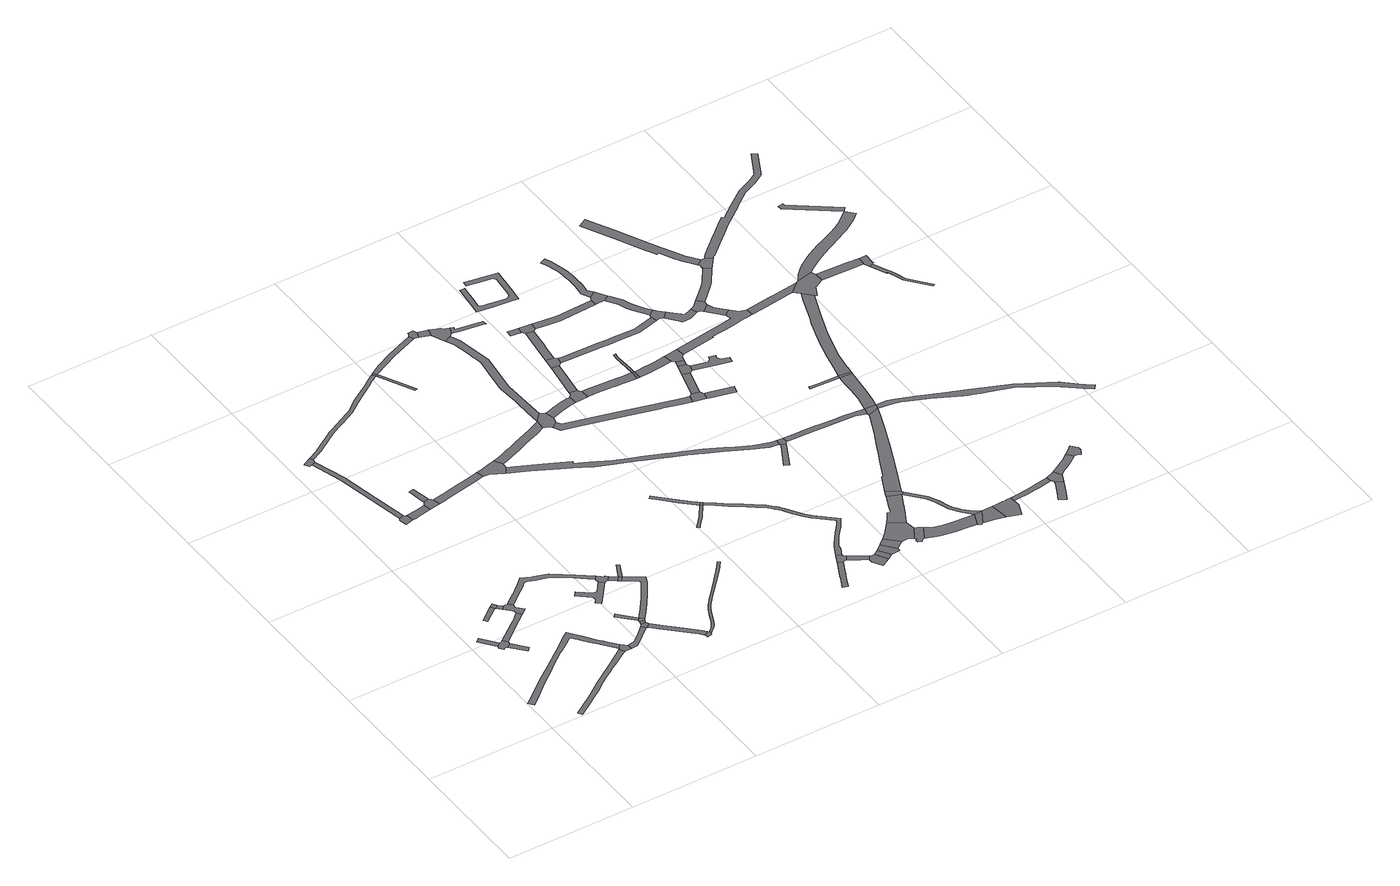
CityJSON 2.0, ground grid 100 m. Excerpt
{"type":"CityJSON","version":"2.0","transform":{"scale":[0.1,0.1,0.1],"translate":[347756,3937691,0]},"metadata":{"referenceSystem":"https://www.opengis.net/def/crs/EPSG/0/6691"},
"CityObjects":{
"road1":{"type":"Road","attributes":{"RoadStructureAttribute.sectionType":"1"},"geometry":[{"type":"MultiSurface","lod":"1","boundaries":[[[0,1,2,3,4]]]}]},
"road2":{"type":"Road","geometry":[{"type":"MultiSurface","lod":"1","boundaries":[[[5,0,4,6,7,8,9,10,11,12,13]]]}]},
"road3":{"type":"Road","attributes":{"RoadStructureAttribute.sectionType":"1"},"geometry":[{"type":"MultiSurface","lod":"1","boundaries":[[[10,14,15,11]]]}]},
"road4":{"type":"Road","attributes":{"RoadStructureAttribute.sectionType":"1"},"geometry":[{"type":"MultiSurface","lod":"1","boundaries":[[[16,17,18,19,20,21,22,23,24,25,26,27,28,29,30,31,32,33,34,35,36,37,38,39,40,41,42,43,44,45,46,47]]]}]},
"road5":{"type":"Road","attributes":{"RoadStructureAttribute.sectionType":"1"},"geometry":[{"type":"MultiSurface","lod":"1","boundaries":[[[48,49,50,51,52,53,54,55,56,57,58,59,60,61,62,63,64,65,66,67,68,69,70,71]]]}]},
"road6":{"type":"Road","attributes":{"RoadStructureAttribute.sectionType":"1"},"geometry":[{"type":"MultiSurface","lod":"1","boundaries":[[[72,73,74,75,76,77,13,12,78,79]]]}]},
"road7":{"type":"Road","attributes":{"RoadStructureAttribute.sectionType":"1"},"geometry":[{"type":"MultiSurface","lod":"1","boundaries":[[[80,81,82,83]]]}]},
"road8":{"type":"Road","geometry":[{"type":"MultiSurface","lod":"1","boundaries":[[[83,82,84,85,86]]]}]},
"road9":{"type":"Road","attributes":{"RoadStructureAttribute.sectionType":"1"},"geometry":[{"type":"MultiSurface","lod":"1","boundaries":[[[85,84,87,88]]]}]},
"road10":{"type":"Road","geometry":[{"type":"MultiSurface","lod":"1","boundaries":[[[89,90,91,92,93,94,88,87,95,96,97,98,99,72,79]]]}]},
"road11":{"type":"Road","geometry":[{"type":"MultiSurface","lod":"1","boundaries":[[[47,46,100,61,60,101,102,103,104,105]]]}]},
"road12":{"type":"Road","geometry":[{"type":"MultiSurface","lod":"1","boundaries":[[[106,107,108,109,110,111,112]]]}]},
"road13":{"type":"Road","attributes":{"RoadStructureAttribute.sectionType":"1"},"geometry":[{"type":"MultiSurface","lod":"1","boundaries":[[[110,113,114,115,116,117,118,111]]]}]},
"road14":{"type":"Road","geometry":[{"type":"MultiSurface","lod":"1","boundaries":[[[115,119,120,121,122,123,124,125,116]]]}]},
"road15":{"type":"Road","attributes":{"RoadStructureAttribute.sectionType":"1"},"geometry":[{"type":"MultiSurface","lod":"1","boundaries":[[[126,127,128,129,130,131,105,104,132,133]]]}]},
"road16":{"type":"Road","attributes":{"RoadStructureAttribute.sectionType":"1"},"geometry":[{"type":"MultiSurface","lod":"1","boundaries":[[[134,135,136,137,138,139,140,141,142,143,144,145,93,92,146,147,148,149,150,151,152,153,154,155,156,157]]]}]},
"road17":{"type":"Road","attributes":{"RoadStructureAttribute.sectionType":"1"},"geometry":[{"type":"MultiSurface","lod":"1","boundaries":[[[108,158,159,160,161,162,163,109]]]}]},
"road18":{"type":"Road","attributes":{"RoadStructureAttribute.sectionType":"1"},"geometry":[{"type":"MultiSurface","lod":"1","boundaries":[[[164,165,166,167]]]}]},
"road19":{"type":"Road","geometry":[{"type":"MultiSurface","lod":"1","boundaries":[[[168,169,170,171,172,126,133]]]}]},
"road20":{"type":"Road","attributes":{"RoadStructureAttribute.sectionType":"1"},"geometry":[{"type":"MultiSurface","lod":"1","boundaries":[[[171,170,173,174]]]}]},
"road21":{"type":"Road","attributes":{"RoadStructureAttribute.sectionType":"1"},"geometry":[{"type":"MultiSurface","lod":"1","boundaries":[[[175,176,177,178,179,180,181,182,183,184]]]}]},
"road22":{"type":"Road","geometry":[{"type":"MultiSurface","lod":"1","boundaries":[[[173,185,167,166,186,174]]]}]},
"road23":{"type":"Road","geometry":[{"type":"MultiSurface","lod":"1","boundaries":[[[187,188,189,161,160,190,191]]]}]},
"road24":{"type":"Road","attributes":{"RoadStructureAttribute.sectionType":"1"},"geometry":[{"type":"MultiSurface","lod":"1","boundaries":[[[192,193,189,188]]]}]},
"road25":{"type":"Road","attributes":{"RoadStructureAttribute.sectionType":"1"},"geometry":[{"type":"MultiSurface","lod":"1","boundaries":[[[194,195,196,197,198,199,200,201,202,203,204,205,206,207,208,209,210,169,168]]]}]},
"road26":{"type":"Road","geometry":[{"type":"MultiSurface","lod":"1","boundaries":[[[183,211,212,213,214,157,156,184]]]}]},
"road27":{"type":"Road","geometry":[{"type":"MultiSurface","lod":"1","boundaries":[[[215,216,217,218,219,204,203,220,221]]]}]},
"road28":{"type":"Road","attributes":{"RoadStructureAttribute.sectionType":"1"},"geometry":[{"type":"MultiSurface","lod":"1","boundaries":[[[222,223,224,225,226,227,228,229,230,231,167,185,232,233,234,235,236,237,238,239,240,241,242,243]]]}]},
"road29":{"type":"Road","attributes":{"RoadStructureAttribute.sectionType":"1"},"geometry":[{"type":"MultiSurface","lod":"1","boundaries":[[[244,245,212,211]]]}]},
"road30":{"type":"Road","geometry":[{"type":"MultiSurface","lod":"1","boundaries":[[[245,244,222,243]]]}]},
"road31":{"type":"Road","attributes":{"RoadStructureAttribute.sectionType":"1"},"geometry":[{"type":"MultiSurface","lod":"1","boundaries":[[[246,247,248,249,250,251,252,253,254,255,256,257,258,259,260,261,262,263,187,191]]]}]},
"road32":{"type":"Road","attributes":{"RoadStructureAttribute.sectionType":"1"},"geometry":[{"type":"MultiSurface","lod":"1","boundaries":[[[264,265,245,243]]]}]},
"road33":{"type":"Road","attributes":{"RoadStructureAttribute.sectionType":"1"},"geometry":[{"type":"MultiSurface","lod":"1","boundaries":[[[266,267,268,269,270,271,272,273,274,275,276,277,278,279,280,122,121,281,282,283,284,285,286,287,288,289,290,291,292,293,294,295,296,297,298,299]]]}]},
"road34":{"type":"Road","attributes":{"RoadStructureAttribute.sectionType":"1"},"geometry":[{"type":"MultiSurface","lod":"1","boundaries":[[[217,300,301,302,303,304,305,306,307,308,309,310,311,312,313,314,315,316,317,318,319,320,321,322,323,324,325,326,327,218]]]}]},
"road35":{"type":"Road","geometry":[{"type":"MultiSurface","lod":"1","boundaries":[[[328,329,330,252,251,331,332,333,334]]]}]},
"road36":{"type":"Road","geometry":[{"type":"MultiSurface","lod":"1","boundaries":[[[299,298,335,336]]]}]},
"road37":{"type":"Road","attributes":{"RoadStructureAttribute.sectionType":"1"},"geometry":[{"type":"MultiSurface","lod":"1","boundaries":[[[298,337,338,335]]]}]},
"road38":{"type":"Road","attributes":{"RoadStructureAttribute.sectionType":"1"},"geometry":[{"type":"MultiSurface","lod":"1","boundaries":[[[339,340,341,342,343,344,345,346,347,348,349,328,334,350,351,352,353,354,355,356,357,358]]]}]},
"road39":{"type":"Road","attributes":{"RoadStructureAttribute.sectionType":"1"},"geometry":[{"type":"MultiSurface","lod":"1","boundaries":[[[335,359,360,361,362,363,364,365,336]]]}]},
"road40":{"type":"Road","attributes":{"RoadStructureAttribute.sectionType":"1"},"geometry":[{"type":"MultiSurface","lod":"1","boundaries":[[[366,367,368,369,370,371,372,373,374,375,376,377,378]]]}]},
"road41":{"type":"Road","geometry":[{"type":"MultiSurface","lod":"1","boundaries":[[[379,380,381,382,383,384,385,339,358]]]}]},
"road42":{"type":"Road","geometry":[{"type":"MultiSurface","lod":"1","boundaries":[[[366,378,386,387]]]}]},
"road43":{"type":"Road","attributes":{"RoadStructureAttribute.sectionType":"1"},"geometry":[{"type":"MultiSurface","lod":"1","boundaries":[[[388,389,390,391,392,393,394,395,396,397,398,399,400,401,402,403,404]]]}]},
"road44":{"type":"Road","geometry":[{"type":"MultiSurface","lod":"1","boundaries":[[[361,405,406,407,408,409,362]]]}]},
"road45":{"type":"Road","attributes":{"RoadStructureAttribute.sectionType":"1"},"geometry":[{"type":"MultiSurface","lod":"1","boundaries":[[[385,410,411,412,413,414,415,416,417,418,419,420,421,422,423,424,425,426,427,428,429,430,339]]]}]},
"road46":{"type":"Road","attributes":{"RoadStructureAttribute.sectionType":"1"},"geometry":[{"type":"MultiSurface","lod":"1","boundaries":[[[431,432,433,434,435,436,437,438,439,440,441,442,443,444,445,446,447,448,449,450,333,332,451,452,453,454,455,456,457,458,459,460,461,462,463,464,465,466,467,468,469,470,471,472,473,474,475]]]}]},
"road47":{"type":"Road","attributes":{"RoadStructureAttribute.sectionType":"1"},"geometry":[{"type":"MultiSurface","lod":"1","boundaries":[[[476,477,478,479,480,481,482,483,484,485,486,487,488,489,490,491,492,493,494,495,496,497,498,499,500,501,502,503,504,505,387,386,378,506,507,508,509,510,386,511,512,513,514,515,516,517,518,519,520,521,522,523,524,525,526,527,528,529,530,531,532,533,534,535,536,537,538]]]}]},
"road48":{"type":"Road","attributes":{"RoadStructureAttribute.sectionType":"1"},"geometry":[{"type":"MultiSurface","lod":"1","boundaries":[[[539,540,541,542,543,544,384,383,545,546,547,548,549,550]]]}]},
"road49":{"type":"Road","attributes":{"RoadStructureAttribute.sectionType":"1"},"geometry":[{"type":"MultiSurface","lod":"1","boundaries":[[[551,552,553,406,405]]]}]},
"road50":{"type":"Road","geometry":[{"type":"MultiSurface","lod":"1","boundaries":[[[538,397,396,554,555,556,476]]]}]},
"road51":{"type":"Road","geometry":[{"type":"MultiSurface","lod":"1","boundaries":[[[557,558,559,560,561,552,551,418,417,562]]]}]},
"road52":{"type":"Road","attributes":{"RoadStructureAttribute.sectionType":"1"},"geometry":[{"type":"MultiSurface","lod":"1","boundaries":[[[563,564,565,566,567,568,569,555,554,570,571,572,573,574,575,576,577]]]}]},
"road53":{"type":"Road","geometry":[{"type":"MultiSurface","lod":"1","boundaries":[[[578,579,577,576,580,581,582,583]]]}]},
"road54":{"type":"Road","geometry":[{"type":"MultiSurface","lod":"1","boundaries":[[[549,584,585,586,587,588,589,550]]]}]},
"road55":{"type":"Road","attributes":{"RoadStructureAttribute.sectionType":"1"},"geometry":[{"type":"MultiSurface","lod":"1","boundaries":[[[590,578,583,591]]]}]},
"road56":{"type":"Road","attributes":{"RoadStructureAttribute.sectionType":"1"},"geometry":[{"type":"MultiSurface","lod":"1","boundaries":[[[592,593,594,595,596,597,382,381,598,599,600,601,602,603,604]]]}]},
"road57":{"type":"Road","attributes":{"RoadStructureAttribute.sectionType":"1"},"geometry":[{"type":"MultiSurface","lod":"1","boundaries":[[[605,606,607,608,609,610,611,557,562]]]}]},
"road58":{"type":"Road","attributes":{"RoadStructureAttribute.sectionType":"1"},"geometry":[{"type":"MultiSurface","lod":"1","boundaries":[[[612,588,587,613,614,615]]]}]},
"road59":{"type":"Road","geometry":[{"type":"MultiSurface","lod":"1","boundaries":[[[616,617,590,591,618,619]]]}]},
"road60":{"type":"Road","geometry":[{"type":"MultiSurface","lod":"1","boundaries":[[[620,621,622,615,614,623]]]}]},
"road61":{"type":"Road","attributes":{"RoadStructureAttribute.sectionType":"1"},"geometry":[{"type":"MultiSurface","lod":"1","boundaries":[[[624,625,626,627,628,629,630,631,616,619]]]}]},
"road62":{"type":"Road","attributes":{"RoadStructureAttribute.sectionType":"1"},"geometry":[{"type":"MultiSurface","lod":"1","boundaries":[[[632,633,634,635,636,637,638,639,640,641,642,643,644,645,646,647,586,585]]]}]},
"road63":{"type":"Road","geometry":[{"type":"MultiSurface","lod":"1","boundaries":[[[648,649,650,651,652,653]]]}]},
"road64":{"type":"Road","attributes":{"RoadStructureAttribute.sectionType":"1"},"geometry":[{"type":"MultiSurface","lod":"1","boundaries":[[[654,655,622,621,656,657,658,659]]]}]},
"road65":{"type":"Road","geometry":[{"type":"MultiSurface","lod":"1","boundaries":[[[660,661,662,663,664,665,666,667,668,669,628,627]]]}]},
"road66":{"type":"Road","geometry":[{"type":"MultiSurface","lod":"1","boundaries":[[[670,653,652,659,658,671]]]}]},
"road67":{"type":"Road","geometry":[{"type":"MultiSurface","lod":"1","boundaries":[[[672,673,674,664,663,675,676,677,678,679,680,681,682,683]]]}]},
"road68":{"type":"Road","geometry":[{"type":"MultiSurface","lod":"1","boundaries":[[[640,684,685,641]]]}]},
"road69":{"type":"Road","attributes":{"RoadStructureAttribute.sectionType":"1"},"geometry":[{"type":"MultiSurface","lod":"1","boundaries":[[[686,687,688,689,690,691]]]}]},
"road70":{"type":"Road","attributes":{"RoadStructureAttribute.sectionType":"1"},"geometry":[{"type":"MultiSurface","lod":"1","boundaries":[[[692,693,694,695,696,697,698,699,700,701,702,703,704,705,706,707,708,709,710,711,712,713,714,715,716,717,718,719,720]]]}]},
"road71":{"type":"Road","attributes":{"RoadStructureAttribute.sectionType":"1"},"geometry":[{"type":"MultiSurface","lod":"1","boundaries":[[[685,721,722,723,724,725,726,641]]]}]},
"road72":{"type":"Road","geometry":[{"type":"MultiSurface","lod":"1","boundaries":[[[727,728,729,730,592,604]]]}]},
"road73":{"type":"Road","geometry":[{"type":"MultiSurface","lod":"1","boundaries":[[[731,732,733,431,475,686,691]]]}]},
"road74":{"type":"Road","attributes":{"RoadStructureAttribute.sectionType":"1"},"geometry":[{"type":"MultiSurface","lod":"1","boundaries":[[[684,734,735,736,737,738,739,740,741,742,743,685]]]}]},
"road75":{"type":"Road","attributes":{"RoadStructureAttribute.sectionType":"1"},"geometry":[{"type":"MultiSurface","lod":"1","boundaries":[[[682,744,745,746,747,748,749,750,751,752,753,754,755,756,683]]]}]},
"road76":{"type":"Road","attributes":{"RoadStructureAttribute.sectionType":"1"},"geometry":[{"type":"MultiSurface","lod":"1","boundaries":[[[757,758,759,760,761,762,763,764,765,766,767,768,769,770,620,623]]]}]},
"road77":{"type":"Road","attributes":{"RoadStructureAttribute.sectionType":"1"},"geometry":[{"type":"MultiSurface","lod":"1","boundaries":[[[771,772,773,774,775,776,777,778,670,671]]]}]},
"road78":{"type":"Road","geometry":[{"type":"MultiSurface","lod":"1","boundaries":[[[779,780,781,782,783,784]]]}]},
"road79":{"type":"Road","attributes":{"RoadStructureAttribute.sectionType":"1"},"geometry":[{"type":"MultiSurface","lod":"1","boundaries":[[[785,730,729,786]]]}]},
"road80":{"type":"Road","attributes":{"RoadStructureAttribute.sectionType":"1"},"geometry":[{"type":"MultiSurface","lod":"1","boundaries":[[[784,783,787,788,789,790,791,792,793,666,665,794,795,796,797,798,784,799,800,801,802,803,804,805,806,807,751,808,809,810,811,812,813,814,815,816,817,779]]]}]},
"road81":{"type":"Road","attributes":{"RoadStructureAttribute.sectionType":"1"},"geometry":[{"type":"MultiSurface","lod":"1","boundaries":[[[818,819,820,821,822,823,728,727]]]}]},
"road82":{"type":"Road","geometry":[{"type":"MultiSurface","lod":"1","boundaries":[[[824,825,826,827,785,786]]]}]},
"road83":{"type":"Road","attributes":{"RoadStructureAttribute.sectionType":"1"},"geometry":[{"type":"MultiSurface","lod":"1","boundaries":[[[826,828,829,827]]]}]},
"road84":{"type":"Road","geometry":[{"type":"MultiSurface","lod":"1","boundaries":[[[830,739,738,829,828,831,832,833]]]}]},
"road85":{"type":"Road","geometry":[{"type":"MultiSurface","lod":"1","boundaries":[[[834,808,751,750,835]]]}]},
"road86":{"type":"Road","attributes":{"RoadStructureAttribute.sectionType":"1"},"geometry":[{"type":"MultiSurface","lod":"1","boundaries":[[[836,837,838,808,834]]]}]},
"road87":{"type":"Road","attributes":{"RoadStructureAttribute.sectionType":"1"},"geometry":[{"type":"MultiSurface","lod":"1","boundaries":[[[839,840,841,842,843,844,845,733,732,846,847,848,849,850,851,852,853,854,855]]]}]},
"road88":{"type":"Road","attributes":{"RoadStructureAttribute.sectionType":"1"},"geometry":[{"type":"MultiSurface","lod":"1","boundaries":[[[824,856,857,858,859,860,861,862,863,864,865,825]]]}]},
"road89":{"type":"Road","attributes":{"RoadStructureAttribute.sectionType":"1"},"geometry":[{"type":"MultiSurface","lod":"1","boundaries":[[[866,867,868,869,870,871,872,873,874,875,876,781,780,877,878,879,880,881,882,883]]]}]},
"road90":{"type":"Road","geometry":[{"type":"MultiSurface","lod":"1","boundaries":[[[884,885,886,775,774,887,888]]]}]},
"road91":{"type":"Road","attributes":{"RoadStructureAttribute.sectionType":"1"},"geometry":[{"type":"MultiSurface","lod":"1","boundaries":[[[889,890,891,892,893,894,895,896,886,885,897,898,899,900,901,902,903,904]]]}]},
"road92":{"type":"Road","attributes":{"RoadStructureAttribute.sectionType":"1"},"geometry":[{"type":"MultiSurface","lod":"1","boundaries":[[[887,905,906,907,908,909,910,911,912,913,914,915,916,888]]]}]},
"road93":{"type":"Road","geometry":[{"type":"MultiSurface","lod":"1","boundaries":[[[917,918,919,920,921,838,837,922,923,924,925]]]}]},
"road94":{"type":"Road","geometry":[{"type":"MultiSurface","lod":"1","boundaries":[[[926,911,910,764,763,927,928,929]]]}]},
"road95":{"type":"Road","attributes":{"RoadStructureAttribute.sectionType":"1"},"geometry":[{"type":"MultiSurface","lod":"1","boundaries":[[[928,930,931,932,933,934,935,936,929]]]}]},
"road96":{"type":"Road","geometry":[{"type":"MultiSurface","lod":"1","boundaries":[[[937,938,939,940,941,942,943,944,833,832,945,946,947,948,949,950,951,952,953,954]]]}]},
"road97":{"type":"Road","geometry":[{"type":"MultiSurface","lod":"1","boundaries":[[[955,855,854,866,883]]]}]},
"road98":{"type":"Road","attributes":{"RoadStructureAttribute.sectionType":"1"},"geometry":[{"type":"MultiSurface","lod":"1","boundaries":[[[956,957,958,959,960]]]}]},
"road99":{"type":"Road","attributes":{"RoadStructureAttribute.sectionType":"1"},"geometry":[{"type":"MultiSurface","lod":"1","boundaries":[[[961,962,963,964,965,917,925,966,967,968,969,970]]]}]},
"road100":{"type":"Road","geometry":[{"type":"MultiSurface","lod":"1","boundaries":[[[971,972,934,933,973,974,975,976,977]]]}]},
"road101":{"type":"Road","attributes":{"RoadStructureAttribute.sectionType":"1"},"geometry":[{"type":"MultiSurface","lod":"1","boundaries":[[[955,978,979,980,981,960,982,983,984,985,855]]]}]},
"road102":{"type":"Road","attributes":{"RoadStructureAttribute.sectionType":"1"},"geometry":[{"type":"MultiSurface","lod":"1","boundaries":[[[941,986,987,975,974,942]]]}]},
"road103":{"type":"Road","geometry":[{"type":"MultiSurface","lod":"1","boundaries":[[[988,956,960,981]]]}]},
"road104":{"type":"Road","attributes":{"RoadStructureAttribute.sectionType":"1"},"geometry":[{"type":"MultiSurface","lod":"1","boundaries":[[[989,990,991,992,993,994,995,996]]]}]},
"road105":{"type":"Road","geometry":[{"type":"MultiSurface","lod":"1","boundaries":[[[997,989,996,998,999,1000,1001,961,970]]]}]},
"road106":{"type":"Road","attributes":{"RoadStructureAttribute.sectionType":"1"},"geometry":[{"type":"MultiSurface","lod":"1","boundaries":[[[1002,1003,1004,1005,971,977,1006,1007,1008,1009,1010,1011,1012,1013,1014]]]}]},
"road107":{"type":"Road","attributes":{"RoadStructureAttribute.sectionType":"1"},"geometry":[{"type":"MultiSurface","lod":"1","boundaries":[[[1015,1016,1017,1018,1019,1020,1021,1022,1023,1024,1025,1026,1027,1028,1029,1030,1031,1032,1033,1034,1035,1036,1037,1038]]]}]},
"road108":{"type":"Road","attributes":{"RoadStructureAttribute.sectionType":"1"},"geometry":[{"type":"MultiSurface","lod":"1","boundaries":[[[1039,1040,1000,999,1041,1042,1043,1044,1045]]]}]},
"road109":{"type":"Road","attributes":{"RoadStructureAttribute.sectionType":"1"},"geometry":[{"type":"MultiSurface","lod":"1","boundaries":[[[1046,1047,1048,1049,1050,1051,1052,1053,1054,1055,1056,1057,1058,1059,1060,1061,1062,1063,1064,1065,1066,956,988]]]}]},
"road110":{"type":"Road","geometry":[{"type":"MultiSurface","lod":"1","boundaries":[[[1067,1068,1069,1070,1071,1015,1038,1072,1073,1002,1014]]]}]},
"road111":{"type":"Road","attributes":{"RoadStructureAttribute.sectionType":"1"},"geometry":[{"type":"MultiSurface","lod":"1","boundaries":[[[953,1074,1075,1076,1077,1078,1079,954]]]}]},
"road112":{"type":"Road","geometry":[{"type":"MultiSurface","lod":"1","boundaries":[[[1080,1081,1082,1083,1084,1085,1039,1045]]]}]},
"road113":{"type":"Road","attributes":{"RoadStructureAttribute.sectionType":"1"},"geometry":[{"type":"MultiSurface","lod":"1","boundaries":[[[883,1086,1087,1088,1089,1090,1091,1092,1093,1094,1095,1096,1097,1098,1099,1100,1101,1102,1103,1104,1105,1106,1107,1108,1109,1110,1111,955]]]}]},
"road114":{"type":"Road","geometry":[{"type":"MultiSurface","lod":"1","boundaries":[[[1076,1075,1053,1052,1112,1113,1114,1115,1116,1117,1118]]]}]},
"road115":{"type":"Road","attributes":{"RoadStructureAttribute.sectionType":"1"},"geometry":[{"type":"MultiSurface","lod":"1","boundaries":[[[1119,1120,1116,1115,1121,1122,1123,1124,1125,1126]]]}]},
"road116":{"type":"Road","attributes":{"RoadStructureAttribute.sectionType":"1"},"geometry":[{"type":"MultiSurface","lod":"1","boundaries":[[[1127,1128,1129,1130,1131,1132,1133,1134,1135,1136,1137,1138,1139,1140,1141,1142,1143,1144,1145,1146,1147,1148,1149,1150,1151,1152,1153,1154,1155,1156,1157,1158,1159,1160,1071,1070]]]}]},
"road117":{"type":"Road","attributes":{"RoadStructureAttribute.sectionType":"1"},"geometry":[{"type":"MultiSurface","lod":"1","boundaries":[[[1161,1162,1163,1164,1165,1166,1167,1168,1169,1170,1171,1172,1173,1174,1175,1176,1177,1178,1179,1180,1181,1118,1117,1182,1183,1184,1185,1186,1187,1188,1189,1190]]]}]},
"road118":{"type":"Road","geometry":[{"type":"MultiSurface","lod":"1","boundaries":[[[1125,1191,1192,1193,1194,1195,1196,1197,1198,1126]]]}]},
"road119":{"type":"Road","attributes":{"RoadStructureAttribute.sectionType":"1"},"geometry":[{"type":"MultiSurface","lod":"1","boundaries":[[[1191,1199,1200,1201,1202,1203,1204,1205,1206,1207,1208,1209,1192]]]}]},
"road120":{"type":"Road","attributes":{"RoadStructureAttribute.sectionType":"1"},"geometry":[{"type":"MultiSurface","lod":"1","boundaries":[[[1210,1211,1212,1213,1214,1215,1161]]]}]}
},
"vertices":[
[194,959,0],[106,1077,0],[105,1077,0],[74,1053,0],[164,933,0],
[208,958,0],[161,910,0],[185,881,0],[195,889,0],[198,892,0],[218,890,0],[250,916,0],[252,936,0],[225,971,0],
[313,782,0],[342,810,0],
[859,517,0],[815,571,0],[799,591,0],[768,628,0],[704,715,0],[671,758,0],[636,805,0],[595,775,0],[504,701,0],[444,654,0],[345,579,0],[201,470,0],[28,330,0],[6,313,0],[38,274,0],[116,342,0],[214,427,0],[338,526,0],[361,545,0],[485,644,0],[493,650,0],[496,652,0],[586,714,0],[611,732,0],[622,737,0],[629,738,0],[643,725,0],[718,629,0],[728,616,0],[735,607,0],[845,470,0],[875,501,0],
[364,83,0],[378,92,0],[391,101,0],[399,107,0],[476,159,0],[553,217,0],[619,262,0],[644,279,0],[698,315,0],[748,344,0],[806,382,0],[845,408,0],[863,418,0],[843,457,0],[814,437,0],[792,422,0],[783,416,0],[723,377,0],[586,284,0],[514,235,0],[406,158,0],[377,137,0],[233,42,0],[255,9,0],
[464,1164,0],[459,1157,0],[446,1144,0],[425,1124,0],[395,1101,0],[375,1085,0],[436,1085,0],[492,1130,0],
[233,1221,0],[254,1195,0],[370,1285,0],[351,1315,0],
[373,1280,0],[401,1304,0],[381,1335,0],
[409,1247,0],[433,1273,0],
[531,1161,0],[541,1169,0],[493,1216,0],[494,1246,0],[469,1277,0],[463,1272,0],[447,1212,0],[460,1198,0],[463,1195,0],[465,1190,0],[466,1178,0],
[846,459,0],[869,419,0],[879,419,0],[891,419,0],[917,420,0],[915,462,0],
[353,2364,0],[389,2371,0],[416,2377,0],[408,2440,0],[390,2449,0],[352,2443,0],[342,2424,0],
[335,2715,0],[273,3014,0],[194,3253,0],[161,3242,0],[234,3004,0],[295,2710,0],
[192,3259,0],[195,3270,0],[198,3284,0],[185,3310,0],[133,3282,0],[119,3275,0],[141,3242,0],
[1097,581,0],[1042,530,0],[988,481,0],[975,473,0],[967,468,0],[956,468,0],[969,423,0],[1124,552,0],
[1022,1289,0],[878,1390,0],[778,1423,0],[767,1428,0],[687,1463,0],[676,1451,0],[636,1413,0],[590,1372,0],[581,1365,0],[553,1345,0],[530,1326,0],[516,1315,0],[537,1280,0],[578,1313,0],[615,1341,0],[663,1383,0],[683,1403,0],[712,1408,0],[764,1386,0],[862,1358,0],[879,1346,0],[999,1261,0],[1112,1170,0],[1134,1198,0],
[437,2380,0],[501,2393,0],[577,2407,0],[565,2466,0],[506,2456,0],[492,2453,0],
[1022,790,0],[1003,766,0],[1116,645,0],[1135,664,0],
[1131,551,0],[1158,579,0],[1149,598,0],[1113,599,0],[1105,588,0],
[1154,622,0],[1118,628,0],
[1052,1058,0],[1022,1055,0],[925,1133,0],[897,1098,0],[994,1019,0],[998,990,0],[975,961,0],[1010,933,0],[1148,1108,0],[1114,1138,0],
[1167,638,0],[1120,640,0],
[651,2482,0],[625,2509,0],[586,2494,0],[601,2412,0],[662,2423,0],
[594,2649,0],[560,2643,0],
[1151,532,0],[1159,525,0],[1160,523,0],[1191,493,0],[1192,492,0],[1389,298,0],[1390,297,0],[1391,296,0],[1411,272,0],[1416,266,0],[1445,290,0],[1422,319,0],[1404,339,0],[1311,429,0],[1309,430,0],[1248,491,0],[1228,510,0],
[1175,1114,0],[1204,1151,0],[1186,1165,0],[1183,1159,0],
[1457,248,0],[1459,258,0],[1468,266,0],[1455,281,0],[1451,283,0],[1417,260,0],[1420,242,0],
[1255,1059,0],[1264,1053,0],[1268,1050,0],[1351,994,0],[1355,975,0],[1263,831,0],[1261,827,0],[1240,800,0],[1237,795,0],[1196,743,0],[1203,683,0],[1263,761,0],[1264,761,0],[1277,781,0],[1312,830,0],[1358,901,0],[1359,902,0],[1388,947,0],[1406,989,0],[1412,1005,0],[1365,1036,0],[1279,1095,0],
[1233,1075,0],[1257,1110,0],
[718,2434,0],[727,2435,0],[917,2473,0],[1001,2490,0],[1004,2491,0],[1071,2506,0],[1058,2565,0],[1047,2563,0],[993,2551,0],[958,2542,0],[935,2538,0],[919,2534,0],[887,2529,0],[823,2518,0],[740,2499,0],[703,2493,0],[687,2489,0],[664,2485,0],
[1335,1211,0],[1314,1224,0],
[989,3804,0],[922,3757,0],[866,3719,0],[798,3674,0],[769,3654,0],[743,3633,0],[683,3588,0],[571,3531,0],[568,3529,0],[555,3523,0],[466,3479,0],[442,3467,0],[441,3466,0],[274,3356,0],[265,3352,0],[269,3320,0],[278,3325,0],[279,3325,0],[287,3329,0],[303,3339,0],[457,3441,0],[533,3479,0],[571,3498,0],[579,3502,0],[695,3561,0],[781,3624,0],[861,3680,0],[873,3688,0],[931,3727,0],[938,3732,0],[989,3768,0],[1006,3779,0],[1043,3802,0],[1025,3827,0],
[1472,270,0],[1505,298,0],[1526,325,0],[1541,354,0],[1585,454,0],[1589,462,0],[1603,486,0],[1623,515,0],[1675,577,0],[1717,623,0],[1856,777,0],[1891,819,0],[1892,820,0],[1923,863,0],[1908,874,0],[1877,831,0],[1876,830,0],[1842,789,0],[1699,630,0],[1662,589,0],[1609,526,0],[1588,495,0],[1569,462,0],[1547,413,0],[1524,362,0],[1510,335,0],[1492,311,0],[1461,284,0],
[1223,2606,0],[1158,2589,0],[1098,2575,0],[1116,2500,0],[1217,2452,0],[1253,2503,0],[1256,2543,0],
[1058,3811,0],[1041,3837,0],
[1183,3529,0],[1202,3532,0],
[1698,2797,0],[1690,2793,0],[1627,2764,0],[1604,2753,0],[1455,2693,0],[1424,2680,0],[1394,2668,0],[1353,2652,0],[1326,2642,0],[1264,2619,0],[1242,2612,0],[1264,2545,0],[1287,2553,0],[1351,2577,0],[1394,2593,0],[1420,2603,0],[1451,2615,0],[1508,2639,0],[1632,2688,0],[1692,2717,0],
[1166,3863,0],[1269,3912,0],[1479,3995,0],[1458,4030,0],[1403,4008,0],[1253,3949,0],[1113,3882,0],
[2157,1472,0],[2142,1483,0],[2132,1492,0],[2052,1567,0],[1961,1663,0],[1910,1713,0],[1898,1701,0],[1890,1694,0],[1904,1681,0],[1941,1644,0],[2032,1547,0],[2124,1462,0],[2141,1450,0],
[1710,2711,0],[1740,2702,0],[1750,2686,0],[1798,2722,0],[1815,2769,0],[1793,2835,0],[1756,2860,0],
[2156,1439,0],[2172,1461,0],
[2512,168,0],[2523,193,0],[2552,255,0],[2563,278,0],[2571,294,0],[2580,314,0],[2589,331,0],[2619,390,0],[2626,407,0],[2588,425,0],[2580,408,0],[2554,355,0],[2541,328,0],[2525,293,0],[2516,272,0],[2516,271,0],[2475,185,0],
[1511,3985,0],[1529,4042,0],[1513,4068,0],[1473,4065,0],[1474,4055,0],
[1754,2902,0],[1739,3223,0],[1767,3429,0],[1779,3533,0],[1760,3642,0],[1758,3657,0],[1728,3807,0],[1697,3879,0],[1643,3853,0],[1670,3796,0],[1673,3790,0],[1698,3654,0],[1705,3608,0],[1709,3589,0],[1718,3533,0],[1706,3439,0],[1679,3236,0],[1679,3219,0],[1691,3062,0],[1692,3018,0],[1694,2922,0],
[2953,1740,0],[2905,1748,0],[2785,1783,0],[2753,1799,0],[2649,1852,0],[2614,1870,0],[2485,1936,0],[2456,1950,0],[2432,1961,0],[2255,2030,0],[2245,2033,0],[2087,2099,0],[2006,2130,0],[1930,2159,0],[1902,2169,0],[1763,2239,0],[1660,2290,0],[1668,2307,0],[1556,2362,0],[1453,2412,0],[1338,2396,0],[1372,2380,0],[1554,2291,0],[1633,2251,0],[1661,2237,0],[1664,2235,0],[1673,2230,0],[1685,2223,0],[1745,2190,0],[1759,2182,0],[1883,2131,0],[2065,2061,0],[2078,2056,0],[2229,1992,0],[2238,1989,0],[2385,1929,0],[2386,1929,0],[2399,1923,0],[2456,1896,0],[2466,1891,0],[2617,1823,0],[2631,1817,0],[2750,1758,0],[2873,1706,0],[2946,1696,0],
[2659,474,0],[2675,505,0],[2692,539,0],[2693,569,0],[2751,653,0],[2768,673,0],[2785,694,0],[2814,729,0],[2830,749,0],[2856,791,0],[2865,806,0],[2815,850,0],[2720,940,0],[2682,979,0],[2652,1025,0],[2604,1104,0],[2583,1131,0],[2579,1135,0],[2571,1145,0],[2565,1151,0],[2555,1163,0],[2515,1206,0],[2448,1254,0],[2392,1297,0],[2378,1307,0],[2367,1314,0],[2329,1341,0],[2318,1348,0],[2317,1349,0],[2244,1407,0],[2069,1346,0],[1994,1261,0],[2011,1248,0],[2026,1266,0],[2081,1329,0],[2228,1385,0],[2300,1327,0],[2334,1304,0],[2361,1285,0],[2377,1274,0],[2401,1257,0],[2448,1219,0],[2496,1186,0],[2528,1151,0],[2549,1128,0],[2576,1093,0],[2580,1087,0],[2619,1025,0],[2631,1007,0],[2662,963,0],[2699,920,0],[2820,808,0],[2830,800,0],[2807,765,0],[2766,715,0],[2750,695,0],[2746,690,0],[2737,680,0],[2729,670,0],[2729,669,0],[2668,585,0],[2664,578,0],[2621,493,0],
[2005,2892,0],[1932,2879,0],[1875,2863,0],[1870,2862,0],[1816,2843,0],[1815,2843,0],[1895,2796,0],[1947,2810,0],[1995,2819,0],[2015,2822,0],[2029,2824,0],[2023,2893,0],
[1593,3960,0],[1610,4018,0],[1598,4021,0],
[2656,415,0],[2677,449,0],[2667,455,0],
[1743,3957,0],[1705,3972,0],[1684,3988,0],[1667,3996,0],[1636,4010,0],[1722,3904,0],
[2772,390,0],[2749,405,0],[2742,410,0],[2728,417,0],[2713,427,0],[2698,436,0],[2693,439,0],[2695,390,0],[2696,389,0],[2716,377,0],[2729,369,0],[2739,363,0],[2761,351,0],[2789,332,0],[2810,365,0],
[2848,357,0],[2822,358,0],[2789,302,0],[2834,226,0],[2874,250,0],[2904,268,0],
[2076,2828,0],[2130,2831,0],[2126,2902,0],[2107,2925,0],[2047,2934,0],[2044,2914,0],
[2886,385,0],[2949,296,0],
[2713,2456,0],[2626,2477,0],[2509,2507,0],[2446,2524,0],[2275,2569,0],[1822,2683,0],[1783,2631,0],[1872,2608,0],[2260,2511,0],[2473,2454,0],[2494,2449,0],[2620,2417,0],[2698,2397,0],
[1734,3901,0],[1779,3887,0],[1956,3865,0],[1973,3858,0],[1967,3893,0],[1763,3924,0],[1768,3947,0],
[2083,3174,0],[2142,3166,0],[2149,3213,0],[2089,3221,0],
[2938,424,0],[2904,397,0],[3017,301,0],[3015,327,0],
[2181,3282,0],[2162,3305,0],[2102,3313,0],[2172,3232,0],
[3028,336,0],[3038,343,0],[3042,346,0],[3081,373,0],[2987,469,0],[2985,466,0],[2959,443,0],[2938,425,0],
[2139,2832,0],[2183,2831,0],[2203,2830,0],[2345,2822,0],[2349,2821,0],[2409,2818,0],[2433,2816,0],[2486,2813,0],[2518,2812,0],[2522,2882,0],[2437,2886,0],[2423,2887,0],[2354,2891,0],[2326,2893,0],[2207,2900,0],[2184,2901,0],
[2107,3703,0],[2050,3710,0],[2044,3661,0],[2121,3651,0],[2125,3651,0],[2131,3700,0],
[2139,3588,0],[2122,3458,0],[2180,3435,0],[2182,3450,0],[2202,3615,0],[2143,3627,0],
[3092,374,0],[3132,377,0],[3140,372,0],[3167,355,0],[3227,451,0],[3215,530,0],[3103,595,0],[3064,548,0],[3027,508,0],[2994,476,0],
[2233,3688,0],[2226,3633,0],
[3281,421,0],[3250,438,0],[3248,439,0],[3191,341,0],[3193,339,0],[3189,339,0],[3168,337,0],[3169,312,0],[3195,298,0],[3204,312,0],[3226,317,0],[3282,420,0],
[2537,2811,0],[2540,2881,0],
[2953,1688,0],[2944,1670,0],[2868,1525,0],[2849,1490,0],[2885,1471,0],[2986,1672,0],
[2148,4263,0],[2216,4250,0],[2274,4240,0],[2292,4216,0],[2280,4097,0],[2272,4028,0],[2249,4010,0],[2231,4012,0],[2128,4024,0],[2053,4033,0],[2035,4056,0],[2044,4136,0],[2050,4177,0],[2058,4239,0],[2058,4256,0],[2019,4258,0],[2018,4242,0],[2011,4190,0],[2005,4141,0],[1988,4000,0],[2116,3985,0],[2254,3969,0],[2306,3963,0],[2318,4083,0],[2338,4269,0],[2234,4288,0],[2143,4304,0],[2089,4314,0],[2082,4274,0],
[2538,2924,0],[2531,3063,0],[2531,3066,0],[2539,3109,0],[2520,3109,0],[2513,3067,0],
[2798,2373,0],[2812,2431,0],[2797,2457,0],[2739,2471,0],
[2992,1686,0],[3003,1693,0],[2999,1733,0],
[2555,2810,0],[2639,2817,0],[2662,2819,0],[2729,2825,0],[2812,2837,0],[2801,2906,0],[2721,2894,0],[2670,2890,0],[2633,2887,0],[2551,2881,0],
[3327,284,0],[3397,268,0],[3451,260,0],[3470,259,0],[3523,254,0],[3576,250,0],[3609,245,0],[3649,346,0],[3587,349,0],[3476,358,0],[3463,359,0],[3415,366,0],[3353,381,0],
[2235,3230,0],[2492,3221,0],[2581,3218,0],[2625,3217,0],[2768,3213,0],[2798,3212,0],[2965,3256,0],[2952,3304,0],[2794,3263,0],[2792,3262,0],[2605,3267,0],[2582,3268,0],[2502,3271,0],[2221,3281,0],
[2323,3621,0],[2412,3610,0],[2444,3611,0],[2713,3625,0],[2710,3680,0],[2415,3665,0],[2414,3665,0],[2247,3686,0],
[3376,813,0],[3368,822,0],[3273,883,0],[3261,857,0],[3252,836,0],[3353,793,0],
[2796,2681,0],[2854,2665,0],
[3217,755,0],[3214,748,0],[3190,689,0],[3180,671,0],[3163,682,0],[3143,651,0],[3134,637,0],[3254,597,0],[3256,600,0],[3288,666,0],[3289,666,0],[3309,708,0],[3467,662,0],[3496,606,0],[3502,588,0],[3522,532,0],[3531,505,0],[3535,488,0],[3543,477,0],[3583,420,0],[3623,379,0],[3712,349,0],[3647,398,0],[3608,436,0],[3592,460,0],[3565,498,0],[3561,503,0],[3554,526,0],[3527,603,0],[3519,625,0],[3489,678,0],
[2816,2368,0],[2823,2366,0],[3009,2322,0],[3023,2380,0],[2867,2417,0],[2837,2424,0],
[2879,2680,0],[2893,2729,0],[2878,2755,0],[2820,2770,0],
[2890,2799,0],[2832,2815,0],
[2817,2909,0],[2899,2834,0],[2921,2854,0],[2911,2923,0],
[3649,240,0],[3632,229,0],
[3739,224,0],[3818,205,0],[3800,351,0],
[3471,1714,0],[3445,1715,0],[3349,1721,0],[3291,1724,0],[3265,1726,0],[3151,1730,0],[3133,1731,0],[3028,1691,0],[3121,1687,0],[3128,1687,0],[3193,1684,0],[3279,1681,0],[3293,1680,0],[3439,1675,0],[3542,1668,0],[3624,1642,0],[3639,1696,0],
[3085,2627,0],[3157,2609,0],[3170,2657,0],[3128,2668,0],[3108,2673,0],[3092,2699,0],[3100,2728,0],[3051,2740,0],[3044,2712,0],[3018,2696,0],
[3631,1626,0],[3619,1595,0],[3552,1443,0],[3538,1415,0],[3502,1340,0],[3480,1294,0],[3449,1229,0],[3435,1200,0],[3410,1148,0],[3349,1020,0],[3340,1023,0],[3455,1015,0],[3522,1169,0],[3555,1246,0],[3604,1364,0],[3638,1446,0],[3691,1583,0],[3714,1651,0],
[2807,3694,0],[2775,3741,0],[2726,3707,0],[2784,3629,0],[2830,3659,0],
[2640,4199,0],[2659,4158,0],[2684,4074,0],[2692,4033,0],[2699,3959,0],[2699,3944,0],[2701,3864,0],[2692,3774,0],[2743,3786,0],[2751,3862,0],[2750,3926,0],[2749,3962,0],[2742,4040,0],[2733,4086,0],[2706,4176,0],[2686,4220,0],
[2795,3611,0],[2843,3538,0],[2866,3475,0],[2888,3438,0],[2926,3376,0],[2961,3333,0],[3004,3367,0],[2972,3408,0],[2919,3495,0],[2916,3499,0],[2893,3563,0],[2841,3642,0],
[3953,359,0],[3933,357,0],[3893,356,0],[3887,356,0],[3834,353,0],[3897,180,0],[3920,170,0],[3960,269,0],[3957,321,0],
[3025,3341,0],[2994,3263,0],[3022,3254,0],[3067,3297,0],
[3088,3170,0],[3105,3148,0],[3172,3148,0],[3247,3180,0],[3225,3231,0],[3166,3205,0],[3100,3264,0],
[3504,3031,0],[3477,3041,0],[3470,3048,0],[3454,3066,0],[3437,3084,0],[3392,3043,0],[3403,2998,0],[3237,2973,0],[3190,2895,0],[3189,2904,0],[3248,2913,0],[3302,2921,0],[3406,2936,0],[3412,2937,0],[3472,2946,0],[3491,2949,0],[3547,2956,0],[3540,3017,0],
[3724,1691,0],
[3681,2089,0],[3515,2095,0],[3445,2098,0],[3445,2075,0],[3677,2066,0],
[4274,403,0],[4157,382,0],[4138,379,0],[4072,370,0],[4023,365,0],[3988,323,0],[4077,330,0],[4139,338,0],[4173,342,0],[4281,363,0],
[3306,3290,0],[3261,3246,0],[3276,3174,0],[3286,3163,0],[3344,3215,0],[3349,3239,0],[3350,3245,0],
[3735,1746,0],[3744,1788,0],[3750,1849,0],[3773,2056,0],[3672,1981,0],[3669,1916,0],[3663,1813,0],[3640,1697,0],
[3423,3100,0],[3364,3164,0],
[3776,2078,0],
[4297,336,0],[4287,313,0],[4263,259,0],[4251,235,0],[4217,170,0],[4268,138,0],[4307,217,0],[4351,310,0],
[4285,364,0],[4364,335,0],[4382,374,0],[4347,434,0],[4346,433,0],
[3533,3556,0],[3449,3429,0],[3408,3389,0],[3367,3348,0],[3458,3351,0],[3486,3379,0],[3491,3384,0],[3497,3394,0],[3506,3407,0],[3513,3417,0],[3561,3486,0],[3573,3505,0],[3584,3519,0],
[3570,3635,0],[3565,3643,0],[3529,3692,0],[3501,3730,0],[3491,3746,0],[3480,3767,0],[3395,3932,0],[3385,3951,0],[3367,3988,0],[3287,4147,0],[3268,4184,0],[3164,4387,0],[3146,4422,0],[3077,4386,0],[3111,4319,0],[3218,4111,0],[3316,3916,0],[3323,3902,0],[3352,3845,0],[3370,3854,0],[3429,3741,0],[3441,3718,0],[3453,3698,0],[3522,3601,0],
[4519,545,0],[4470,506,0],[4403,396,0],[4459,428,0],[4504,456,0],[4526,473,0],[4557,497,0],
[3782,2128,0],[3784,2148,0],[3803,2270,0],[3819,2332,0],[3863,2504,0],[3933,2698,0],[4009,2898,0],[3946,2962,0],[3919,2891,0],[3881,2784,0],[3880,2781,0],[3849,2702,0],[3832,2658,0],[3816,2612,0],[3793,2546,0],[3763,2440,0],[3737,2342,0],[3733,2326,0],[3708,2210,0],[3693,2144,0],[3690,2130,0],
[3590,3526,0],[3606,3546,0],[3624,3570,0],[3652,3603,0],[3601,3635,0],[3533,3586,0],[3533,3557,0],
[3631,2966,0],[3904,3006,0],[3980,3076,0],[3792,3050,0],[3742,3044,0],[3701,3038,0],
[4587,500,0],[4608,487,0],[4633,531,0],[4631,561,0],[4591,606,0],[4543,563,0],
[3837,1635,0],[3900,1617,0],[3914,1613,0],[4071,1545,0],[4275,1443,0],[4305,1430,0],[4340,1420,0],[4390,1405,0],[4441,1392,0],[4613,1332,0],[4742,1259,0],[4846,1197,0],[5009,1067,0],[5065,1021,0],[5092,1057,0],[5039,1096,0],[5000,1125,0],[4906,1212,0],[4901,1215,0],[4631,1369,0],[4365,1474,0],[4240,1523,0],[4220,1532,0],[4010,1621,0],[3874,1668,0],[3815,1688,0],
[4027,2888,0],[4064,2961,0],[4109,2987,0],[4141,3005,0],[4142,3078,0],[4126,3111,0],[4003,3086,0],
[4406,3066,0],[4399,3066,0],[4198,3003,0],[4279,3000,0],[4344,2997,0],[4414,2995,0],[4476,2993,0],[4480,3061,0],
[3671,3627,0],[3676,3623,0],[3703,3647,0],[3808,3740,0],[3854,3780,0],[3884,3807,0],[3903,3824,0],[3915,3834,0],[4094,3971,0],[4089,3975,0],[4211,4069,0],[4326,4120,0],[4367,4144,0],[4407,4168,0],[4453,4257,0],[4510,4371,0],[4471,4393,0],[4373,4200,0],[4306,4160,0],[4188,4108,0],[4062,4011,0],[3946,3922,0],[3936,3934,0],[3877,3889,0],[3873,3885,0],[3849,3864,0],[3818,3837,0],[3797,3819,0],[3793,3814,0],[3756,3782,0],[3703,3735,0],[3669,3705,0],[3628,3669,0],[3612,3650,0],
[4671,3537,0],[4632,3501,0],[4564,3449,0],[4518,3423,0],[4470,3399,0],[4469,3399,0],[4379,3358,0],[4324,3333,0],[4268,3306,0],[4230,3286,0],[4228,3285,0],[4200,3268,0],[4184,3259,0],[4141,3230,0],[4111,3209,0],[4083,3185,0],[4062,3163,0],[4053,3153,0],[4039,3138,0],[4025,3119,0],[4020,3113,0],[4161,3141,0],[4244,3196,0],[4313,3231,0],[4374,3262,0],[4398,3274,0],[4542,3345,0],[4568,3358,0],[4667,3423,0],[4726,3476,0],
[4496,2949,0],[4525,2962,0],[4542,2971,0],[4533,2990,0],[4537,2990,0],[4537,2993,0],[4539,3059,0],[4492,3060,0],
[4554,2821,0],[4559,2835,0],[4566,2820,0],[4593,2748,0],[4608,2707,0],[4744,2540,0],[4762,2549,0],[4628,2712,0],[4607,2772,0],[4585,2831,0],[4583,2834,0],
[4696,3570,0],[4364,3816,0],[4363,3830,0],[4341,3828,0],[4321,3826,0],[4325,3794,0]
]}
